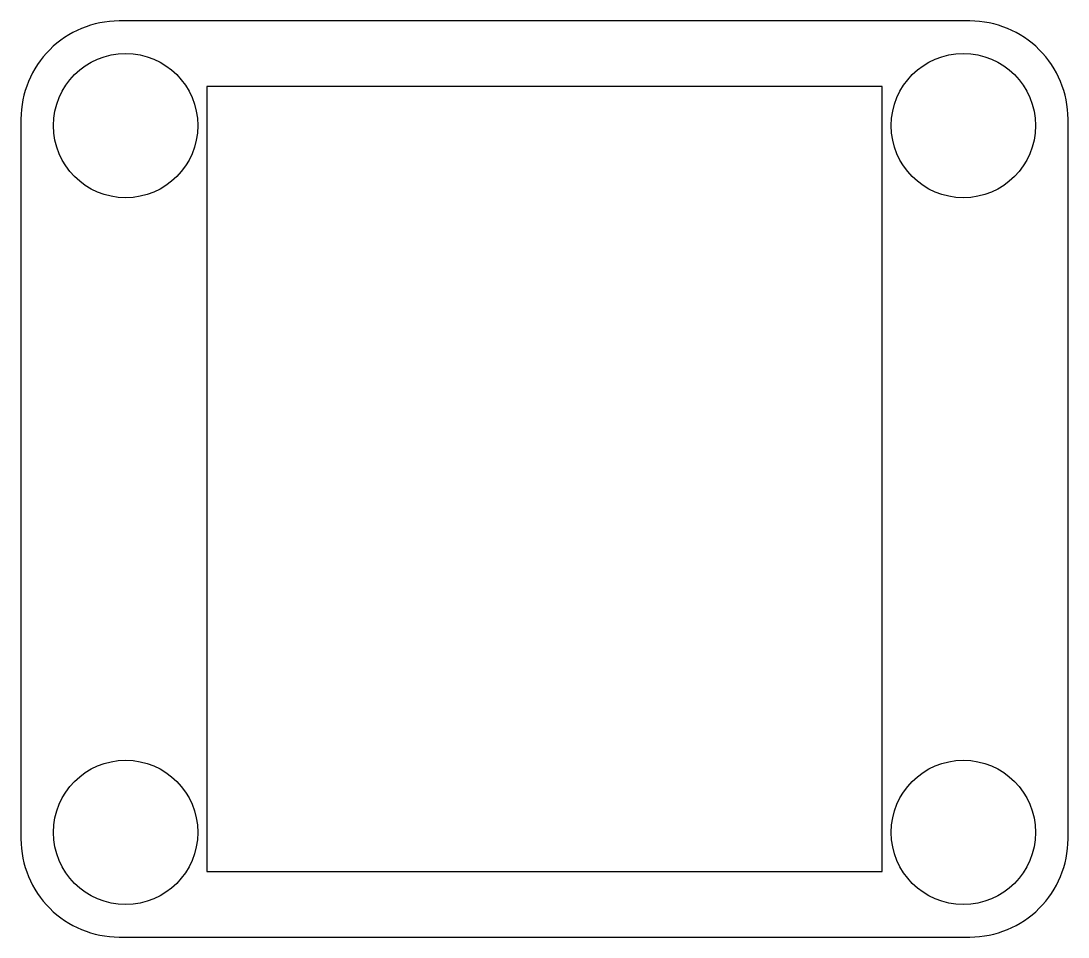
# Model space of a CAD drawing. Header units: millimetres. Extents: x 0 to 20.3, y -17.8 to 0.
import ezdxf

# ---------------------------------------------------------------- set-up
doc = ezdxf.new("R2010")
doc.units = ezdxf.units.MM
doc.layers.get('0').update_dxf_attribs({"linetype": 'CONTINUOUS'})

msp = doc.modelspace()

# ---------------------------------------------------------------- linework, layer by layer
msp.add_lwpolyline([(18.415, 0), (1.905, 0, 0.414214), (0, -1.905), (0, -15.875, 0.414214), (1.905, -17.78), (18.415, -17.78, 0.414214), (20.32, -15.875), (20.32, -1.905, 0.414214)], format="xyb", close=True)
msp.add_lwpolyline([(3.607, -16.51), (16.713, -16.51), (16.713, -1.27), (3.607, -1.27)], close=True)
for centre in [(2.032, -2.032), (18.288, -2.032), (2.032, -15.748), (18.288, -15.748)]:
    msp.add_circle(centre, 1.4)

doc.saveas('drawing.dxf')
